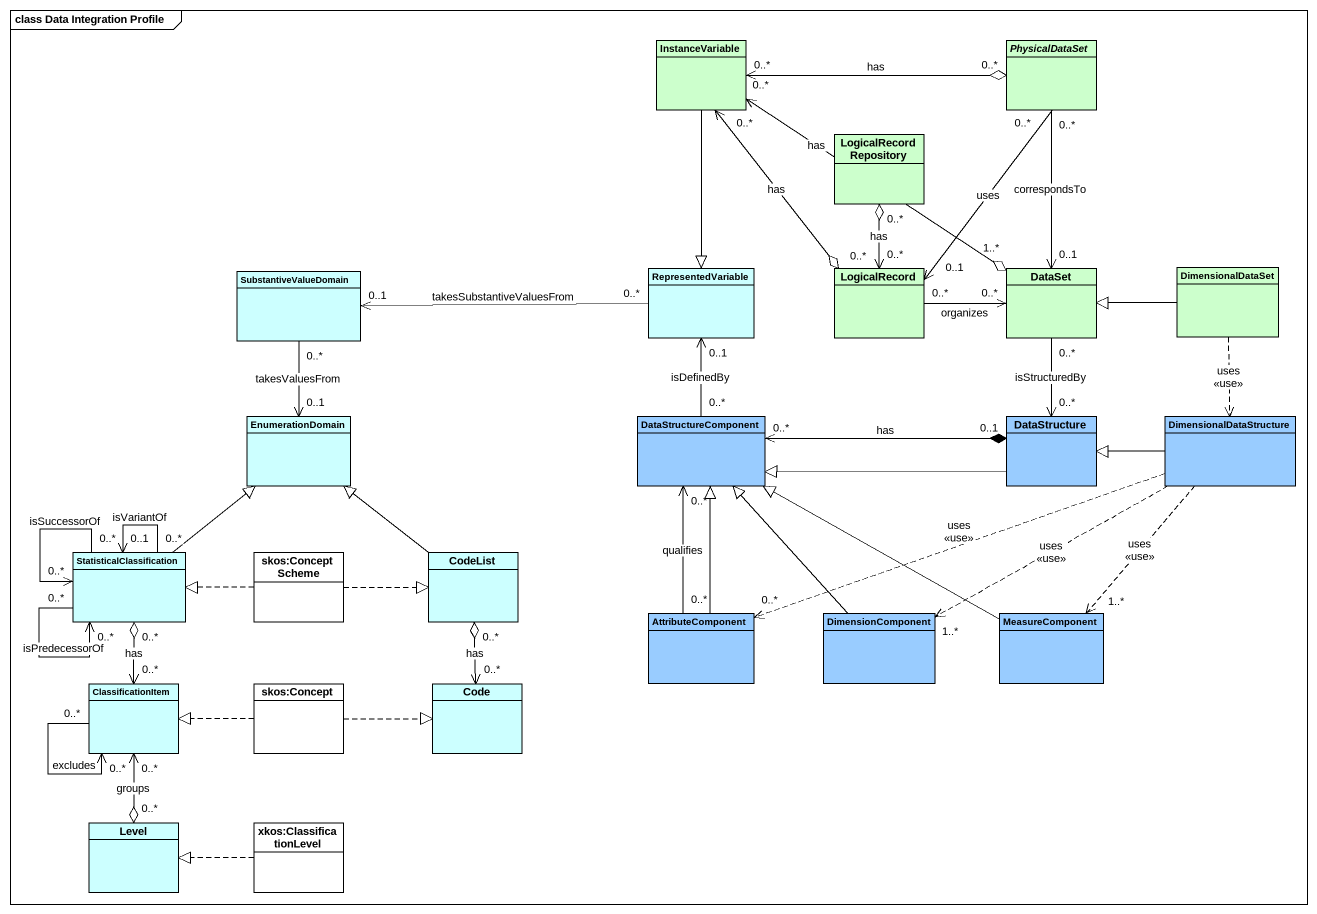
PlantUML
@startuml
mainframe class Data Integration Profile
hide circle
hide empty members
class InstanceVariable #CCFFCC
abstract class PhysicalDataSet #CCFFCC
class LogicalRecordRepository #CCFFCC
class SubstantiveValueDomain #CCFFFF
class RepresentedVariable #CCFFFF
class LogicalRecord #CCFFCC
class DataSet #CCFFCC
class DimensionalDataSet #CCFFCC
class EnumerationDomain #CCFFFF
class DataStructureComponent #99CCFF
class DataStructure #99CCFF
class DimensionalDataStructure #99CCFF
class StatisticalClassification #CCFFFF
class "skos:ConceptScheme" as skos_ConceptScheme #FFFFFF
class CodeList #CCFFFF
class AttributeComponent #99CCFF
class DimensionComponent #99CCFF
class MeasureComponent #99CCFF
class ClassificationItem #CCFFFF
class "skos:Concept" as skos_Concept #FFFFFF
class Code #CCFFFF
class Level #CCFFFF
class "xkos:ClassificationLevel" as xkos_ClassificationLevel #FFFFFF
InstanceVariable "0..*" <-right-o "0..*" PhysicalDataSet : has
InstanceVariable --|> RepresentedVariable
InstanceVariable "0..*" <--o "0..*" LogicalRecord : has
InstanceVariable "0..*" <--o "1..*" DataSet : has
PhysicalDataSet "0..*" --> "0..1" LogicalRecord : uses
PhysicalDataSet "0..*" --> "0..1" DataSet : correspondsTo
SubstantiveValueDomain "0..*" --> "0..1" EnumerationDomain : takesValuesFrom
RepresentedVariable "0..*" -left-> "0..1" SubstantiveValueDomain : takesSubstantiveValuesFrom
LogicalRecord "0..*" <-up-o "0..*" LogicalRecordRepository : has
LogicalRecord "0..*" -right-> "0..*" DataSet : organizes
DataSet "0..*" --> "0..*" DataStructure : isStructuredBy
DimensionalDataSet -left-|> DataSet
DimensionalDataSet ..> DimensionalDataStructure : uses\n<<use>>
DataStructureComponent "0..*" -up-> "0..1" RepresentedVariable : isDefinedBy
DataStructureComponent "0..*" <-right-* "0..1" DataStructure : has
DataStructure -left-|> DataStructureComponent
DimensionalDataStructure -left-|> DataStructure
DimensionalDataStructure .left.> "0..*" AttributeComponent : uses\n<<use>>
DimensionalDataStructure .left.> "1..*" DimensionComponent : uses\n<<use>>
DimensionalDataStructure ..> "1..*" MeasureComponent : uses\n<<use>>
StatisticalClassification -up-|> EnumerationDomain
StatisticalClassification "0..*" --> "0..*" StatisticalClassification : isPredecessorOf
StatisticalClassification "0..*" --> "0..*" StatisticalClassification : isSuccessorOf
StatisticalClassification "0..*" --> "0..1" StatisticalClassification : isVariantOf
skos_ConceptScheme .left.|> StatisticalClassification
skos_ConceptScheme .right.|> CodeList
CodeList -up-|> EnumerationDomain
AttributeComponent "0..*" -up-> "0..*" DataStructureComponent : qualifies
AttributeComponent -up-|> DataStructureComponent
DimensionComponent -up-|> DataStructureComponent
MeasureComponent -left-|> DataStructureComponent
ClassificationItem "0..*" <-up-o "0..*" StatisticalClassification : has
ClassificationItem "0..*" --> "0..*" ClassificationItem : excludes
ClassificationItem "0..*" <--o "0..*" Level : groups
skos_Concept .left.|> ClassificationItem
skos_Concept .right.|> Code
Code "0..*" <-up-o "0..*" CodeList : has
xkos_ClassificationLevel .left.|> Level
@enduml
